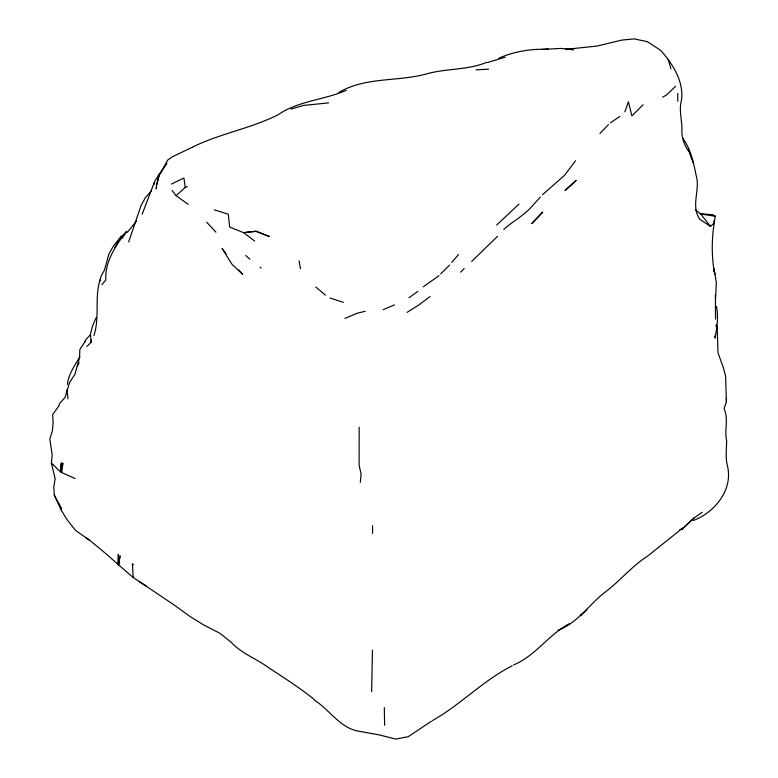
<?xml version="1.0" encoding="UTF-8"?>
<svg xmlns="http://www.w3.org/2000/svg" width="778" height="778" viewBox="0 0 778 778"><rect width="100%" height="100%" fill="white"/><g stroke="black" fill="none" stroke-linecap="round" stroke-linejoin="round"><path stroke-width="1.17" d="M677.784 101.208L677.794 93.457M372.565 533.407L372.584 525.724M715.4 294.57L715.536 319.068M67.385 384.546C68.357 374.461 74.805 365.378 79.862 356.781M371.641 691.759L372.448 650.145M716.412 324.261L717.19 328.793L718.036 352.862L723.618 368.48L725.621 376.358L726.389 401.847L724.055 408.683C728.879 418.71 724.162 430.098 726.642 440.649C726.584 448.692 725.417 456.754 727.138 464.758C733.907 489.051 715.04 512.401 693.247 520.521M359.154 427.239L359.125 465.273L361.118 474.279L360.292 482.399M715.089 335.795L714.982 338.09C717.063 327.733 718.522 316.879 716.528 306.406M713.844 271.123L713.99 268.984L716.334 282.278L715.595 298.431M67.336 389.156L65.099 397.393L59.595 403.578L58.827 406.038L52.651 414.557L53.118 422.561L52.418 430.672L49.841 438.948L52.194 454.838L51.367 462.959L60.499 471.925L61.355 463.046L62.95 463.669L61.588 472.518L75.116 478.528M60.499 471.925L61.355 463.046M100.265 280.926L100.79 276.725L104.32 270.365L108.978 253.871L113.539 245.887L120.901 236.745L125.958 232.612L126.386 231.377C115.883 245.547 104.787 261.35 105.808 279.983L101.908 284.602M86.873 346.511L91.094 342.232L91.444 340.035M702.33 214.407L700.151 213.746L712.969 214.728L715.293 216.274C711.773 235.462 710.966 255.203 714.807 274.362L713.99 268.984M156.67 186.681L156.203 188.957L156.572 184.162L159.013 175.896L166.706 163.166M157.127 184.405L159.208 174.184L165.131 165.626M153.995 184.512L154.676 181.42L159.208 174.184M100.381 278.748C94.119 297.186 100.08 317.346 93.875 335.649M67.987 398.851L67.044 390.877L69.573 382.611L74.97 374.101L79.56 357.617L79.833 349.546L85.395 341.017M726.389 401.847L726.37 398.394M624.851 111.818L628.43 101.762L631.882 115.922L643.027 104.787M85.074 341.756L85.891 339.597L90.404 334.764M128.662 241.958L140.983 205.645L145.272 197.816L151.37 190.863M154.2 182.665L142.189 214.154M96.151 317.648L92.533 326.011L90.423 334.239L91.094 342.232M163.74 167.445L167.669 160.112L171.987 156.991L192.292 147.237M679.807 529.555L682.082 529.128L693.937 518.09L702.262 512.235M77.45 365.845L79.142 362.762M114.823 247.618L120.901 236.745M165.675 164.771L166.755 163.049M122.136 238.34L125.958 232.612M575.555 160.764L564.4 175.497L542.383 194.772M136.558 221.01L127.291 232.369M558.05 630.277C577.12 623.081 588.256 605.868 603.3 593.526C619.094 582.1 631.376 566.423 647.899 555.891L682.676 528.019M451.755 262.497L458.514 254.523M540.379 197.048L530.771 207.629C522.826 216.245 512.323 221.613 503.755 229.442M599.984 133.446L608.435 124.636M471.682 261.437L497.599 236.288M460.644 272.135L464.174 268.556M518.994 204.031L496.695 225.114M682.082 529.128L693.937 518.09M440.698 273.856L449.684 265.026M683.045 138.562C691.593 150.504 693.937 165.276 697 179.31C698.868 192.604 691.243 207.065 699.821 219.308L710.557 226.437L714.136 222.946L713.766 220.835M675.586 86.261L666.464 95.042L662.671 97.124M171.987 190.406L176.061 195.638L185.261 187.391L187.313 186.623M586.865 609.864L580.378 615.388L581.078 615.524M430.146 296.564L418.681 305.064L407.05 312.377M423.31 286.781L439.016 275.684M408.985 297.76L417.854 291.38M610.322 122.807L619.94 116.437M431.391 721.264L408.236 736.678L395.905 739.1L379.246 734.909L356.703 730.834C338.916 726.516 329.094 709.361 314.497 700.229M432.403 720.603C460.722 704.703 483.138 680.439 512.206 665.803M569.214 623.791C548.607 634.488 535.575 655.844 513.675 664.889M171.393 184.055L183.89 178.006L185.261 187.391M338.819 92.456C365.388 76.828 397.286 81.778 425.994 74.066C445.95 68.25 467.072 70.399 486.62 62.376M192.399 147.188C220.048 133.417 251.002 128.564 278.514 114.531C298.626 100.722 324.173 100.002 346.22 90.365M383.077 309.732L394.427 304.869M344.907 318.387L357.413 313.164L365.242 311.258M314.215 699.48C300.016 688.005 284.524 678.076 269.11 668.059C256.837 658.781 241.763 653.763 231.144 642.239L219.911 633.282L203.301 624.744L189.842 616.361L175.244 605.741L133.194 577.432L132.464 564.847L133.553 564.39M498.708 58.301C514.287 51.27 531.462 48.664 548.471 49.306L546.117 49.413M505.097 57.241L487.232 62.6M291.021 109.085L303.527 105.409L328.569 102.91M62.95 463.669L61.462 464.048L61.588 472.518M565.45 49.393L597.232 46.028L621.739 40.106L634.235 38.9L647.306 41.633M542.383 49.432L560.675 48.421L573.512 49.607L571.237 49.734M476.078 69.874L488.594 69.145M695.639 209.914L700.677 213.989L715.293 216.274M214.407 209.866L228.285 214.203L229.666 227.05L243.553 232.641L254.688 241.044M330.086 298.091L343.361 302.302M139.301 581.701L146.4 586.077M647.325 41.642L660.512 50.259C672.591 63.66 683.998 81.379 681.479 100.158C678.465 110.758 682.656 121.533 681.829 132.318C682.296 139.476 684.815 146.42 689.279 152.05M89.451 540.136L75.554 530.431L67.073 519.646L61.404 510.514L54.227 494.905L53.799 486.892L55.16 478.733L51.367 462.959M176.061 195.638L188.179 204.351M85.862 537.54C102.492 549.89 117.371 564.157 133.194 577.432L132.513 576.547M260.076 267.175L261.126 268.04M315.839 287.024L325.467 295.173M245.741 255.466L249.913 259.249M215.953 232.155L206.724 222.255M238.778 269.995L242.61 274.274L232.107 264.423L222.07 248.483L226.145 253.793M700.677 213.989L710.557 226.437M54.227 494.905L61.618 509.24L58.282 502.607M688.355 149.123L693.004 161.853M689.512 152.537L693.47 163.516M716.042 325.593L717.19 328.793L716.217 325.622M668.224 59.352L670.918 68.872M299.102 260.834L300.464 268.653M132.348 563.632L132.464 564.847M384.322 707.533L384.614 725.232M118.353 554.393L117.789 564.05L118.596 563.865L120.026 555.803L118.771 565.159L118.353 554.393M541.819 213.026L531.656 223.646L542.733 212.141L541.819 213.026M575.555 180.885L565.032 190.6L576.177 180.35L575.555 180.885M256.079 231.261L243.553 232.641L256.069 231.29L269.509 236.561L256.079 231.261"/></g></svg>
